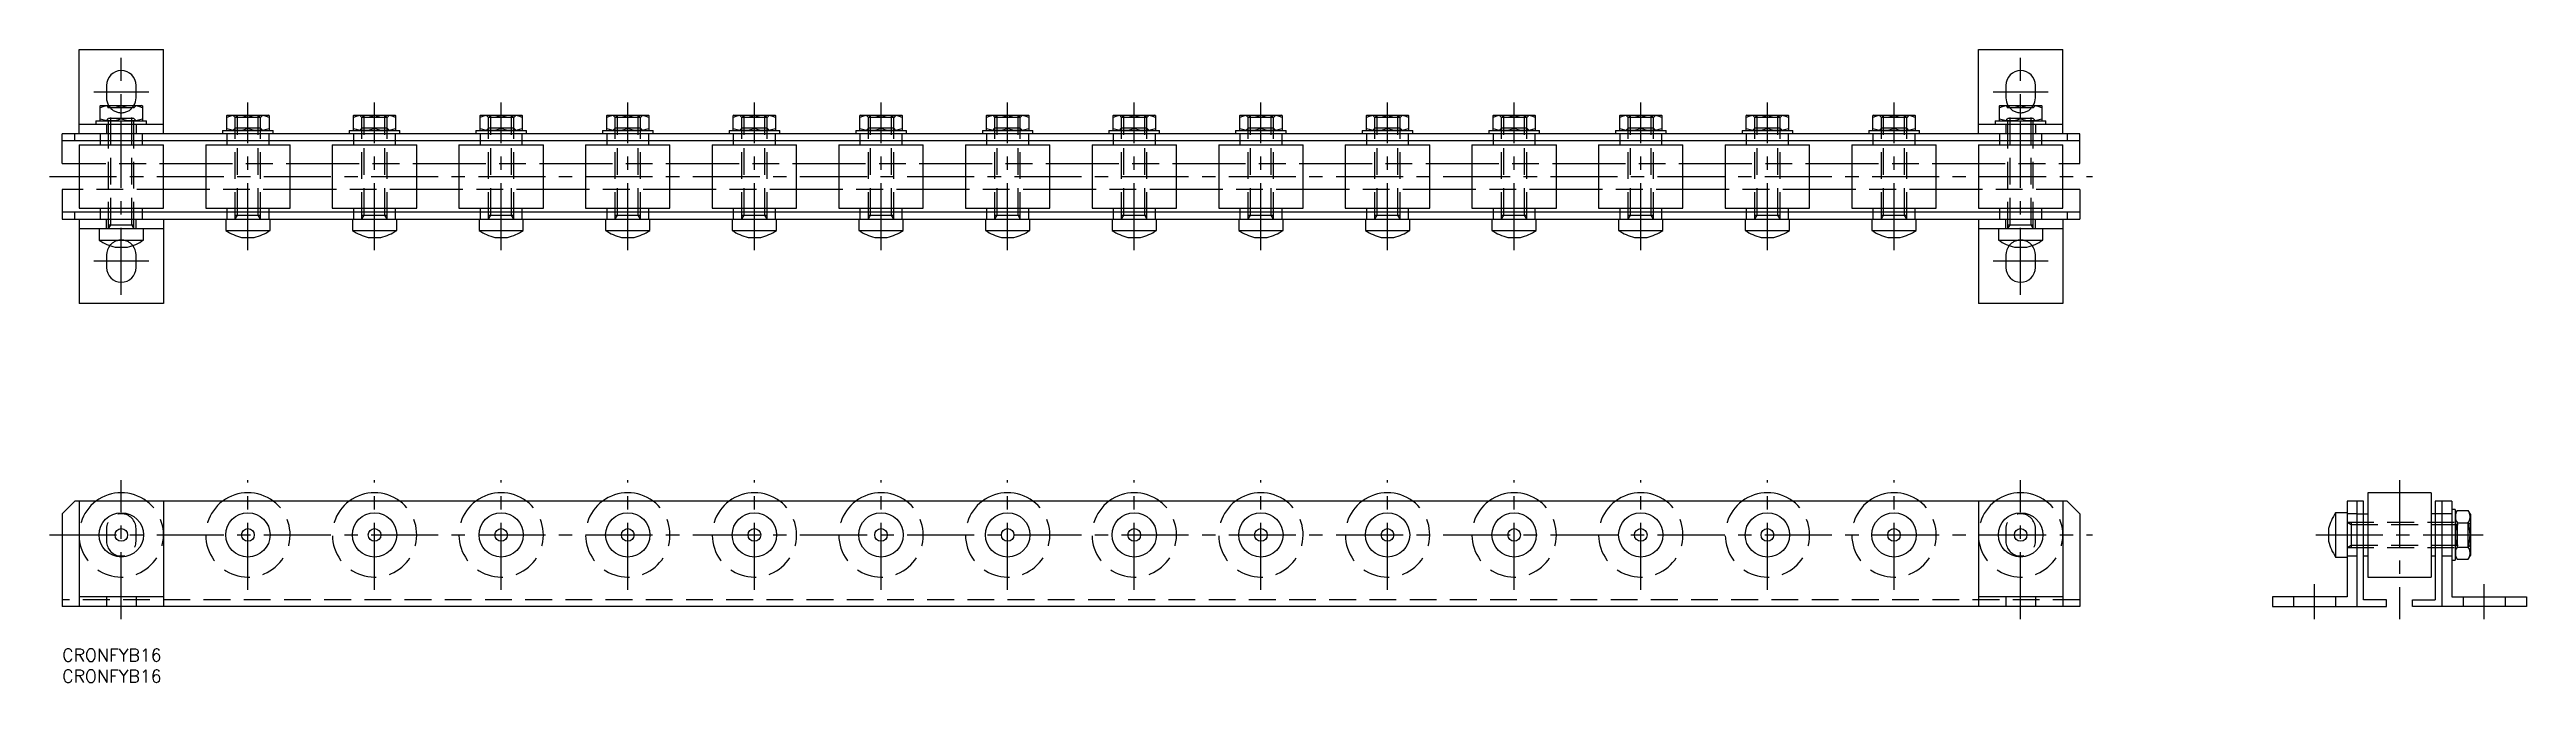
# Model space of a CAD drawing. Extents: x -3 to 584, y -8 to 142.
import ezdxf

# ---------------------------------------------------------------- set-up
doc = ezdxf.new("R2010")
doc.units = 0
doc.header["$LTSCALE"] = 0.5
doc.linetypes.add('CENTER', pattern=[50.8, 31.75, -6.35, 6.35, -6.35])
doc.linetypes.add('DASHED', pattern=[19.05, 12.7, -6.35])
for name, color, linetype in [('MSM_CENTER', 1, 'CENTER'), ('MSM_CONTINUOUS', 7, 'CONTINUOUS'), ('MSM_DASHED', 4, 'DASHED'), ('MSM_PART_NUMBER', 7, 'CONTINUOUS')]:
    doc.layers.add(name, color=color, linetype=linetype)
doc.styles.get("Standard").update_dxf_attribs({"font": 'txt.shx', "height": 3, "bigfont": 'bigfont.shx'})

# ---------------------------------------------------------------- blocks, each defined once
blk = doc.blocks.new('*U45')
at = {"layer": 'MSM_PART_NUMBER'}
blk.add_text('CRONFYB16', height=3, dxfattribs=at).set_placement((0, -3))
blk = doc.blocks.new('*U46')
at = {"layer": 'MSM_PART_NUMBER'}
blk.add_text('CRONFYB16', height=3, dxfattribs=at).set_placement((0, -8))

msp = doc.modelspace()

# ---------------------------------------------------------------- linework, layer by layer
at = {"layer": 'MSM_CENTER'}
for p, q in [((14, 83.91), (14, 140.11)), ((464, 83.91), (464, 140.11)), ((7.5, 132.11), (20.5, 132.11)), ((44, 94.51), (44, 129.51)), ((74, 94.51), (74, 129.51)), ((104, 94.51), (104, 129.51)), ((134, 94.51), (134, 129.51)), ((164, 94.51), (164, 129.51)), ((194, 94.51), (194, 129.51)), ((224, 94.51), (224, 129.51)), ((254, 94.51), (254, 129.51)), ((284, 94.51), (284, 129.51)), ((314, 94.51), (314, 129.51)), ((344, 94.51), (344, 129.51)), ((374, 94.51), (374, 129.51)), ((404, 94.51), (404, 129.51)), ((434, 94.51), (434, 129.51)), ((457.5, 132.11), (470.5, 132.11)), ((-3, 112.01), (481, 112.01)), ((20.5, 91.91), (7.5, 91.91)), ((470.5, 91.91), (457.5, 91.91)), ((14, 7), (14, 40)), ((44, 14), (44, 40)), ((74, 14), (74, 40)), ((104, 14), (104, 40)), ((134, 14), (134, 40)), ((164, 14), (164, 40)), ((194, 14), (194, 40)), ((224, 14), (224, 40)), ((254, 14), (254, 40)), ((284, 14), (284, 40)), ((314, 14), (314, 40)), ((344, 14), (344, 40)), ((374, 14), (374, 40)), ((404, 14), (404, 40)), ((434, 14), (434, 40)), ((464, 7), (464, 40)), ((553.74, 40), (553.74, 7)), ((-3, 27), (481, 27)), ((533.94, 27), (573.54, 27)), ((533.64, 7), (533.64, 15.3)), ((573.84, 7), (573.84, 15.3))]:
    msp.add_line(p, q, dxfattribs=at)
at = {"layer": 'MSM_CONTINUOUS'}
for p, q in [((4, 122.11), (4, 142.11)), ((4, 142.11), (24, 142.11)), ((24, 122.11), (24, 142.11)), ((454, 122.11), (454, 142.11)), ((454, 142.11), (474, 142.11)), ((474, 122.11), (474, 142.11)), ((10.5, 133.61), (10.5, 130.61)), ((17.5, 130.61), (17.5, 133.61)), ((460.5, 133.61), (460.5, 130.61)), ((467.5, 130.61), (467.5, 133.61)), ((4, 124.41), (24, 124.41)), ((8, 125.21), (8, 124.41)), ((8, 125.21), (20, 125.21)), ((9.1, 128.81), (9, 128.75)), ((9, 125.27), (9, 128.75)), ((9, 125.27), (9.1, 125.21)), ((9.1, 128.81), (18.9, 128.81)), ((14, 125.72), (14, 128.31)), ((19, 128.75), (18.9, 128.81)), ((18.9, 125.21), (19, 125.27)), ((19, 128.75), (19, 125.27)), ((20, 124.41), (20, 125.21)), ((39.1, 126.51), (39, 126.45)), ((39, 122.97), (39, 126.45)), ((39.1, 126.51), (48.9, 126.51)), ((44, 123.42), (44, 126.01)), ((49, 126.45), (48.9, 126.51)), ((49, 126.45), (49, 122.97)), ((69.1, 126.51), (69, 126.45)), ((69, 122.97), (69, 126.45)), ((69.1, 126.51), (78.9, 126.51)), ((74, 123.42), (74, 126.01)), ((79, 126.45), (78.9, 126.51)), ((79, 126.45), (79, 122.97)), ((99.1, 126.51), (99, 126.45)), ((99, 122.97), (99, 126.45)), ((99.1, 126.51), (108.9, 126.51)), ((104, 123.42), (104, 126.01)), ((109, 126.45), (108.9, 126.51)), ((109, 126.45), (109, 122.97)), ((129.1, 126.51), (129, 126.45)), ((129, 122.97), (129, 126.45)), ((129.1, 126.51), (138.9, 126.51)), ((134, 123.42), (134, 126.01)), ((139, 126.45), (138.9, 126.51)), ((139, 126.45), (139, 122.97)), ((159.1, 126.51), (159, 126.45)), ((159, 122.97), (159, 126.45)), ((159.1, 126.51), (168.9, 126.51)), ((164, 123.42), (164, 126.01)), ((169, 126.45), (168.9, 126.51)), ((169, 126.45), (169, 122.97)), ((189.1, 126.51), (189, 126.45)), ((189, 122.97), (189, 126.45)), ((189.1, 126.51), (198.9, 126.51)), ((194, 123.42), (194, 126.01)), ((199, 126.45), (198.9, 126.51)), ((199, 126.45), (199, 122.97)), ((219.1, 126.51), (219, 126.45)), ((219, 122.97), (219, 126.45)), ((219.1, 126.51), (228.9, 126.51)), ((224, 123.42), (224, 126.01)), ((229, 126.45), (228.9, 126.51)), ((229, 126.45), (229, 122.97)), ((249.1, 126.51), (249, 126.45)), ((249, 122.97), (249, 126.45)), ((249.1, 126.51), (258.9, 126.51)), ((254, 123.42), (254, 126.01)), ((259, 126.45), (258.9, 126.51)), ((259, 126.45), (259, 122.97)), ((279.1, 126.51), (279, 126.45)), ((279, 122.97), (279, 126.45)), ((279.1, 126.51), (288.9, 126.51)), ((284, 123.42), (284, 126.01)), ((289, 126.45), (288.9, 126.51)), ((289, 126.45), (289, 122.97)), ((309.1, 126.51), (309, 126.45)), ((309, 122.97), (309, 126.45)), ((309.1, 126.51), (318.9, 126.51)), ((314, 123.42), (314, 126.01)), ((319, 126.45), (318.9, 126.51)), ((319, 126.45), (319, 122.97)), ((339.1, 126.51), (339, 126.45)), ((339, 122.97), (339, 126.45)), ((339.1, 126.51), (348.9, 126.51)), ((344, 123.42), (344, 126.01)), ((349, 126.45), (348.9, 126.51)), ((349, 126.45), (349, 122.97)), ((369.1, 126.51), (369, 126.45)), ((369, 122.97), (369, 126.45)), ((369.1, 126.51), (378.9, 126.51)), ((374, 123.42), (374, 126.01)), ((379, 126.45), (378.9, 126.51)), ((379, 126.45), (379, 122.97)), ((399.1, 126.51), (399, 126.45)), ((399, 122.97), (399, 126.45)), ((399.1, 126.51), (408.9, 126.51)), ((404, 123.42), (404, 126.01)), ((409, 126.45), (408.9, 126.51)), ((409, 126.45), (409, 122.97)), ((429.1, 126.51), (429, 126.45)), ((429, 122.97), (429, 126.45)), ((429.1, 126.51), (438.9, 126.51)), ((434, 123.42), (434, 126.01)), ((439, 126.45), (438.9, 126.51)), ((439, 126.45), (439, 122.97)), ((454, 124.41), (474, 124.41)), ((458, 125.21), (458, 124.41)), ((458, 125.21), (470, 125.21)), ((459.1, 128.81), (459, 128.75)), ((459, 125.27), (459, 128.75)), ((459, 125.27), (459.1, 125.21)), ((459.1, 128.81), (468.9, 128.81)), ((464, 125.72), (464, 128.31)), ((469, 128.75), (468.9, 128.81)), ((468.9, 125.21), (469, 125.27)), ((469, 128.75), (469, 125.27)), ((470, 124.41), (470, 125.21)), ((0, 115.11), (0, 122.11)), ((478, 122.11), (0, 122.11)), ((0, 120.51), (478, 120.51)), ((3, 120.51), (3, 122.11)), ((4, 119.51), (4, 104.51)), ((4, 119.51), (24, 119.51)), ((9, 120.51), (9, 119.51)), ((19, 119.51), (19, 120.51)), ((24, 104.51), (24, 119.51)), ((34, 119.51), (34, 104.51)), ((34, 119.51), (54, 119.51)), ((38, 122.91), (38, 122.11)), ((38, 122.91), (50, 122.91)), ((39, 122.97), (39.1, 122.91)), ((39, 120.51), (39, 119.51)), ((48.9, 122.91), (49, 122.97)), ((49, 119.51), (49, 120.51)), ((50, 122.11), (50, 122.91)), ((54, 104.51), (54, 119.51)), ((64, 119.51), (64, 104.51)), ((64, 119.51), (84, 119.51)), ((68, 122.91), (68, 122.11)), ((68, 122.91), (80, 122.91)), ((69, 122.97), (69.1, 122.91)), ((69, 120.51), (69, 119.51)), ((78.9, 122.91), (79, 122.97)), ((79, 119.51), (79, 120.51)), ((80, 122.11), (80, 122.91)), ((84, 104.51), (84, 119.51)), ((94, 119.51), (94, 104.51)), ((94, 119.51), (114, 119.51)), ((98, 122.91), (98, 122.11)), ((98, 122.91), (110, 122.91)), ((99, 122.97), (99.1, 122.91)), ((99, 120.51), (99, 119.51)), ((108.9, 122.91), (109, 122.97)), ((109, 119.51), (109, 120.51)), ((110, 122.11), (110, 122.91)), ((114, 104.51), (114, 119.51)), ((124, 119.51), (124, 104.51)), ((124, 119.51), (144, 119.51)), ((128, 122.91), (128, 122.11)), ((128, 122.91), (140, 122.91)), ((129, 122.97), (129.1, 122.91)), ((129, 120.51), (129, 119.51)), ((138.9, 122.91), (139, 122.97)), ((139, 119.51), (139, 120.51)), ((140, 122.11), (140, 122.91)), ((144, 104.51), (144, 119.51)), ((154, 119.51), (154, 104.51)), ((154, 119.51), (174, 119.51)), ((158, 122.91), (158, 122.11)), ((158, 122.91), (170, 122.91)), ((159, 122.97), (159.1, 122.91)), ((159, 120.51), (159, 119.51)), ((168.9, 122.91), (169, 122.97)), ((169, 119.51), (169, 120.51)), ((170, 122.11), (170, 122.91)), ((174, 104.51), (174, 119.51)), ((184, 119.51), (184, 104.51)), ((184, 119.51), (204, 119.51)), ((188, 122.91), (188, 122.11)), ((188, 122.91), (200, 122.91)), ((189, 122.97), (189.1, 122.91)), ((189, 120.51), (189, 119.51)), ((198.9, 122.91), (199, 122.97)), ((199, 119.51), (199, 120.51)), ((200, 122.11), (200, 122.91)), ((204, 104.51), (204, 119.51)), ((214, 119.51), (214, 104.51)), ((214, 119.51), (234, 119.51)), ((218, 122.91), (218, 122.11)), ((218, 122.91), (230, 122.91)), ((219, 122.97), (219.1, 122.91)), ((219, 120.51), (219, 119.51)), ((228.9, 122.91), (229, 122.97)), ((229, 119.51), (229, 120.51)), ((230, 122.11), (230, 122.91)), ((234, 104.51), (234, 119.51)), ((244, 119.51), (244, 104.51)), ((244, 119.51), (264, 119.51)), ((248, 122.91), (248, 122.11)), ((248, 122.91), (260, 122.91)), ((249, 122.97), (249.1, 122.91)), ((249, 120.51), (249, 119.51)), ((258.9, 122.91), (259, 122.97)), ((259, 119.51), (259, 120.51)), ((260, 122.11), (260, 122.91)), ((264, 104.51), (264, 119.51)), ((274, 119.51), (274, 104.51)), ((274, 119.51), (294, 119.51)), ((278, 122.91), (278, 122.11)), ((278, 122.91), (290, 122.91)), ((279, 122.97), (279.1, 122.91)), ((279, 120.51), (279, 119.51)), ((288.9, 122.91), (289, 122.97)), ((289, 119.51), (289, 120.51)), ((290, 122.11), (290, 122.91)), ((294, 104.51), (294, 119.51)), ((304, 119.51), (304, 104.51)), ((304, 119.51), (324, 119.51)), ((308, 122.91), (308, 122.11)), ((308, 122.91), (320, 122.91)), ((309, 122.97), (309.1, 122.91)), ((309, 120.51), (309, 119.51)), ((318.9, 122.91), (319, 122.97)), ((319, 119.51), (319, 120.51)), ((320, 122.11), (320, 122.91)), ((324, 104.51), (324, 119.51)), ((334, 119.51), (334, 104.51)), ((334, 119.51), (354, 119.51)), ((338, 122.91), (338, 122.11)), ((338, 122.91), (350, 122.91)), ((339, 122.97), (339.1, 122.91)), ((339, 120.51), (339, 119.51)), ((348.9, 122.91), (349, 122.97)), ((349, 119.51), (349, 120.51)), ((350, 122.11), (350, 122.91)), ((354, 104.51), (354, 119.51)), ((364, 119.51), (364, 104.51)), ((364, 119.51), (384, 119.51)), ((368, 122.91), (368, 122.11)), ((368, 122.91), (380, 122.91)), ((369, 122.97), (369.1, 122.91)), ((369, 120.51), (369, 119.51)), ((378.9, 122.91), (379, 122.97)), ((379, 119.51), (379, 120.51)), ((380, 122.11), (380, 122.91)), ((384, 104.51), (384, 119.51)), ((394, 119.51), (394, 104.51)), ((394, 119.51), (414, 119.51)), ((398, 122.91), (398, 122.11)), ((398, 122.91), (410, 122.91)), ((399, 122.97), (399.1, 122.91)), ((399, 120.51), (399, 119.51)), ((408.9, 122.91), (409, 122.97)), ((409, 119.51), (409, 120.51)), ((410, 122.11), (410, 122.91)), ((414, 104.51), (414, 119.51)), ((424, 119.51), (424, 104.51)), ((424, 119.51), (444, 119.51)), ((428, 122.91), (428, 122.11)), ((428, 122.91), (440, 122.91)), ((429, 122.97), (429.1, 122.91)), ((429, 120.51), (429, 119.51)), ((438.9, 122.91), (439, 122.97)), ((439, 119.51), (439, 120.51)), ((440, 122.11), (440, 122.91)), ((444, 104.51), (444, 119.51)), ((454, 119.51), (454, 104.51)), ((454, 119.51), (474, 119.51)), ((459, 120.51), (459, 119.51)), ((469, 119.51), (469, 120.51)), ((474, 104.51), (474, 119.51)), ((475, 122.11), (475, 120.51)), ((478, 115.11), (478, 122.11)), ((0, 115.11), (4, 115.11)), ((24, 115.11), (34, 115.11)), ((54, 115.11), (64, 115.11)), ((84, 115.11), (94, 115.11)), ((114, 115.11), (124, 115.11)), ((144, 115.11), (154, 115.11)), ((174, 115.11), (184, 115.11)), ((204, 115.11), (214, 115.11)), ((234, 115.11), (244, 115.11)), ((264, 115.11), (274, 115.11)), ((294, 115.11), (304, 115.11)), ((324, 115.11), (334, 115.11)), ((354, 115.11), (364, 115.11)), ((384, 115.11), (394, 115.11)), ((414, 115.11), (424, 115.11)), ((444, 115.11), (454, 115.11)), ((474, 115.11), (478, 115.11)), ((0, 108.91), (0, 101.91)), ((4, 108.91), (0, 108.91)), ((34, 108.91), (24, 108.91)), ((64, 108.91), (54, 108.91)), ((94, 108.91), (84, 108.91)), ((124, 108.91), (114, 108.91)), ((154, 108.91), (144, 108.91)), ((184, 108.91), (174, 108.91)), ((214, 108.91), (204, 108.91)), ((244, 108.91), (234, 108.91)), ((274, 108.91), (264, 108.91)), ((304, 108.91), (294, 108.91)), ((334, 108.91), (324, 108.91)), ((364, 108.91), (354, 108.91)), ((394, 108.91), (384, 108.91)), ((424, 108.91), (414, 108.91)), ((454, 108.91), (444, 108.91)), ((478, 108.91), (474, 108.91)), ((478, 108.91), (478, 101.91)), ((478, 103.51), (0, 103.51)), ((0, 101.91), (478, 101.91)), ((3, 101.91), (3, 103.51)), ((4, 104.51), (24, 104.51)), ((4, 101.91), (4, 81.91)), ((9, 104.51), (9, 103.51)), ((19, 103.51), (19, 104.51)), ((24, 101.91), (24, 81.91)), ((34, 104.51), (54, 104.51)), ((38.75, 101.91), (38.75, 99.2)), ((39, 104.51), (39, 103.51)), ((49, 103.51), (49, 104.51)), ((49.25, 99.2), (49.25, 101.91)), ((64, 104.51), (84, 104.51)), ((68.75, 101.91), (68.75, 99.2)), ((69, 104.51), (69, 103.51)), ((79, 103.51), (79, 104.51)), ((79.25, 99.2), (79.25, 101.91)), ((94, 104.51), (114, 104.51)), ((98.75, 101.91), (98.75, 99.2)), ((99, 104.51), (99, 103.51)), ((109, 103.51), (109, 104.51)), ((109.25, 99.2), (109.25, 101.91)), ((124, 104.51), (144, 104.51)), ((128.75, 101.91), (128.75, 99.2)), ((129, 104.51), (129, 103.51)), ((139, 103.51), (139, 104.51)), ((139.25, 99.2), (139.25, 101.91)), ((154, 104.51), (174, 104.51)), ((158.75, 101.91), (158.75, 99.2)), ((159, 104.51), (159, 103.51)), ((169, 103.51), (169, 104.51)), ((169.25, 99.2), (169.25, 101.91)), ((184, 104.51), (204, 104.51)), ((188.75, 101.91), (188.75, 99.2)), ((189, 104.51), (189, 103.51)), ((199, 103.51), (199, 104.51)), ((199.25, 99.2), (199.25, 101.91)), ((214, 104.51), (234, 104.51)), ((218.75, 101.91), (218.75, 99.2)), ((219, 104.51), (219, 103.51)), ((229, 103.51), (229, 104.51)), ((229.25, 99.2), (229.25, 101.91)), ((244, 104.51), (264, 104.51)), ((248.75, 101.91), (248.75, 99.2)), ((249, 104.51), (249, 103.51)), ((259, 103.51), (259, 104.51)), ((259.25, 99.2), (259.25, 101.91)), ((274, 104.51), (294, 104.51)), ((278.75, 101.91), (278.75, 99.2)), ((279, 104.51), (279, 103.51)), ((289, 103.51), (289, 104.51)), ((289.25, 99.2), (289.25, 101.91)), ((304, 104.51), (324, 104.51)), ((308.75, 101.91), (308.75, 99.2)), ((309, 104.51), (309, 103.51)), ((319, 103.51), (319, 104.51)), ((319.25, 99.2), (319.25, 101.91)), ((334, 104.51), (354, 104.51)), ((338.75, 101.91), (338.75, 99.2)), ((339, 104.51), (339, 103.51)), ((349, 103.51), (349, 104.51)), ((349.25, 99.2), (349.25, 101.91)), ((364, 104.51), (384, 104.51)), ((368.75, 101.91), (368.75, 99.2)), ((369, 104.51), (369, 103.51)), ((379, 103.51), (379, 104.51)), ((379.25, 99.2), (379.25, 101.91)), ((394, 104.51), (414, 104.51)), ((398.75, 101.91), (398.75, 99.2)), ((399, 104.51), (399, 103.51)), ((409, 103.51), (409, 104.51)), ((409.25, 99.2), (409.25, 101.91)), ((424, 104.51), (444, 104.51)), ((428.75, 101.91), (428.75, 99.2)), ((429, 104.51), (429, 103.51)), ((439, 103.51), (439, 104.51)), ((439.25, 99.2), (439.25, 101.91)), ((454, 104.51), (474, 104.51)), ((454, 101.91), (454, 81.91)), ((459, 104.51), (459, 103.51)), ((469, 103.51), (469, 104.51)), ((474, 101.91), (474, 81.91)), ((475, 103.51), (475, 101.91)), ((24, 99.61), (4, 99.61)), ((8.75, 99.61), (8.75, 96.9)), ((8.75, 96.9), (19.25, 96.9)), ((12.51, 95.21), (15.49, 95.21)), ((19.25, 96.9), (19.25, 99.61)), ((38.75, 99.2), (49.25, 99.2)), ((42.51, 97.51), (45.49, 97.51)), ((68.75, 99.2), (79.25, 99.2)), ((72.51, 97.51), (75.49, 97.51)), ((98.75, 99.2), (109.25, 99.2)), ((102.51, 97.51), (105.49, 97.51)), ((128.75, 99.2), (139.25, 99.2)), ((132.51, 97.51), (135.49, 97.51)), ((158.75, 99.2), (169.25, 99.2)), ((162.51, 97.51), (165.49, 97.51)), ((188.75, 99.2), (199.25, 99.2)), ((192.51, 97.51), (195.49, 97.51)), ((218.75, 99.2), (229.25, 99.2)), ((222.51, 97.51), (225.49, 97.51)), ((248.75, 99.2), (259.25, 99.2)), ((252.51, 97.51), (255.49, 97.51)), ((278.75, 99.2), (289.25, 99.2)), ((282.51, 97.51), (285.49, 97.51)), ((308.75, 99.2), (319.25, 99.2)), ((312.51, 97.51), (315.49, 97.51)), ((338.75, 99.2), (349.25, 99.2)), ((342.51, 97.51), (345.49, 97.51)), ((368.75, 99.2), (379.25, 99.2)), ((372.51, 97.51), (375.49, 97.51)), ((398.75, 99.2), (409.25, 99.2)), ((402.51, 97.51), (405.49, 97.51)), ((428.75, 99.2), (439.25, 99.2)), ((432.51, 97.51), (435.49, 97.51)), ((474, 99.61), (454, 99.61)), ((458.75, 99.61), (458.75, 96.9)), ((458.75, 96.9), (469.25, 96.9)), ((462.51, 95.21), (465.49, 95.21)), ((469.25, 96.9), (469.25, 99.61)), ((10.5, 93.41), (10.5, 90.41)), ((17.5, 90.41), (17.5, 93.41)), ((460.5, 93.41), (460.5, 90.41)), ((467.5, 90.41), (467.5, 93.41)), ((24, 81.91), (4, 81.91)), ((474, 81.91), (454, 81.91)), ((546.24, 37), (546.24, 17)), ((561.24, 37), (546.24, 37)), ((561.24, 37), (561.24, 17)), ((0, 32), (3, 35)), ((0, 32), (0, 10)), ((475, 35), (3, 35)), ((4, 35), (4, 10)), ((24, 35), (24, 10)), ((454, 35), (454, 10)), ((474, 35), (474, 10)), ((475, 35), (478, 32)), ((478, 32), (478, 10)), ((538.63, 32.25), (538.63, 21.75)), ((541.34, 32.25), (538.63, 32.25)), ((545.24, 35), (541.34, 35)), ((541.34, 35), (541.34, 12.3)), ((543.64, 35), (543.64, 10)), ((543.64, 32), (546.24, 32)), ((545.24, 11.6), (545.24, 35)), ((563.84, 32), (561.24, 32)), ((562.24, 35), (562.24, 11.6)), ((566.14, 35), (562.24, 35)), ((563.84, 10), (563.84, 35)), ((566.14, 35), (566.14, 12.3)), ((566.94, 33), (566.14, 33)), ((566.94, 33), (566.94, 21)), ((567.44, 32.77), (566.94, 31.9)), ((567.44, 32.77), (570.03, 32.77)), ((567.44, 29.89), (570.03, 29.89)), ((570.54, 31.9), (570.03, 32.77)), ((570.54, 31.9), (570.54, 22.1)), ((536.94, 28.49), (536.94, 25.51)), ((567.44, 24.11), (570.03, 24.11)), ((538.63, 21.75), (541.34, 21.75)), ((545.24, 22), (546.24, 22)), ((561.24, 22), (562.24, 22)), ((566.14, 21), (566.94, 21)), ((566.94, 22.1), (567.44, 21.23)), ((567.44, 21.23), (570.03, 21.23)), ((570.03, 21.23), (570.54, 22.1)), ((24, 12.3), (4, 12.3)), ((474, 12.3), (454, 12.3)), ((541.34, 12.3), (523.64, 12.3)), ((523.64, 12.3), (523.64, 10)), ((546.24, 17), (561.24, 17)), ((566.14, 12.3), (583.84, 12.3)), ((583.84, 12.3), (583.84, 10)), ((478, 10), (0, 10)), ((523.64, 10), (550.64, 10)), ((550.64, 11.6), (545.24, 11.6)), ((550.64, 10), (550.64, 11.6)), ((556.84, 11.6), (562.24, 11.6)), ((556.84, 10), (556.84, 11.6)), ((583.84, 10), (556.84, 10))]:
    msp.add_line(p, q, dxfattribs=at)
for centre, radius in [((14, 27), 5.25), ((44, 27), 5.25), ((74, 27), 5.25), ((104, 27), 5.25), ((134, 27), 5.25), ((164, 27), 5.25), ((194, 27), 5.25), ((224, 27), 5.25), ((254, 27), 5.25), ((284, 27), 5.25), ((314, 27), 5.25), ((344, 27), 5.25), ((374, 27), 5.25), ((404, 27), 5.25), ((434, 27), 5.25), ((464, 27), 5.25), ((14, 27), 1.49), ((44, 27), 1.49), ((74, 27), 1.49), ((104, 27), 1.49), ((134, 27), 1.49), ((164, 27), 1.49), ((194, 27), 1.49), ((224, 27), 1.49), ((254, 27), 1.49), ((284, 27), 1.49), ((314, 27), 1.49), ((344, 27), 1.49), ((374, 27), 1.49), ((404, 27), 1.49), ((434, 27), 1.49), ((464, 27), 1.49)]:
    msp.add_circle(centre, radius, dxfattribs=at)
for centre, radius, start, end in [((14, 133.61), 3.5, 0, 180), ((464, 133.61), 3.5, 0, 180), ((14, 130.61), 3.5, 180, 210.94972), ((14, 130.61), 3.5, 329.05028, 0), ((464, 130.61), 3.5, 180, 210.94972), ((464, 130.61), 3.5, 329.05028, 0), ((11.5, 121.38), 7.37, 70.15922, 109.84078), ((11.5, 132.64), 7.37, 250.15922, 289.84078), ((16.5, 121.38), 7.37, 70.15922, 109.84078), ((16.5, 132.64), 7.37, 250.15922, 289.84078), ((41.5, 119.08), 7.37, 70.15922, 109.84078), ((41.5, 130.34), 7.37, 250.15922, 289.84078), ((46.5, 119.08), 7.37, 70.15922, 109.84078), ((46.5, 130.34), 7.37, 250.15922, 289.84078), ((71.5, 119.08), 7.37, 70.15922, 109.84078), ((71.5, 130.34), 7.37, 250.15922, 289.84078), ((76.5, 119.08), 7.37, 70.15922, 109.84078), ((76.5, 130.34), 7.37, 250.15922, 289.84078), ((101.5, 119.08), 7.37, 70.15922, 109.84078), ((101.5, 130.34), 7.37, 250.15922, 289.84078), ((106.5, 119.08), 7.37, 70.15922, 109.84078), ((106.5, 130.34), 7.37, 250.15922, 289.84078), ((131.5, 119.08), 7.37, 70.15922, 109.84078), ((131.5, 130.34), 7.37, 250.15922, 289.84078), ((136.5, 119.08), 7.37, 70.15922, 109.84078), ((136.5, 130.34), 7.37, 250.15922, 289.84078), ((161.5, 119.08), 7.37, 70.15922, 109.84078), ((161.5, 130.34), 7.37, 250.15922, 289.84078), ((166.5, 119.08), 7.37, 70.15922, 109.84078), ((166.5, 130.34), 7.37, 250.15922, 289.84078), ((191.5, 119.08), 7.37, 70.15922, 109.84078), ((191.5, 130.34), 7.37, 250.15922, 289.84078), ((196.5, 119.08), 7.37, 70.15922, 109.84078), ((196.5, 130.34), 7.37, 250.15922, 289.84078), ((221.5, 119.08), 7.37, 70.15922, 109.84078), ((221.5, 130.34), 7.37, 250.15922, 289.84078), ((226.5, 119.08), 7.37, 70.15922, 109.84078), ((226.5, 130.34), 7.37, 250.15922, 289.84078), ((251.5, 119.08), 7.37, 70.15922, 109.84078), ((251.5, 130.34), 7.37, 250.15922, 289.84078), ((256.5, 119.08), 7.37, 70.15922, 109.84078), ((256.5, 130.34), 7.37, 250.15922, 289.84078), ((281.5, 119.08), 7.37, 70.15922, 109.84078), ((281.5, 130.34), 7.37, 250.15922, 289.84078), ((286.5, 119.08), 7.37, 70.15922, 109.84078), ((286.5, 130.34), 7.37, 250.15922, 289.84078), ((311.5, 119.08), 7.37, 70.15922, 109.84078), ((311.5, 130.34), 7.37, 250.15922, 289.84078), ((316.5, 119.08), 7.37, 70.15922, 109.84078), ((316.5, 130.34), 7.37, 250.15922, 289.84078), ((341.5, 119.08), 7.37, 70.15922, 109.84078), ((341.5, 130.34), 7.37, 250.15922, 289.84078), ((346.5, 119.08), 7.37, 70.15922, 109.84078), ((346.5, 130.34), 7.37, 250.15922, 289.84078), ((371.5, 119.08), 7.37, 70.15922, 109.84078), ((371.5, 130.34), 7.37, 250.15922, 289.84078), ((376.5, 119.08), 7.37, 70.15922, 109.84078), ((376.5, 130.34), 7.37, 250.15922, 289.84078), ((401.5, 119.08), 7.37, 70.15922, 109.84078), ((401.5, 130.34), 7.37, 250.15922, 289.84078), ((406.5, 119.08), 7.37, 70.15922, 109.84078), ((406.5, 130.34), 7.37, 250.15922, 289.84078), ((431.5, 119.08), 7.37, 70.15922, 109.84078), ((431.5, 130.34), 7.37, 250.15922, 289.84078), ((436.5, 119.08), 7.37, 70.15922, 109.84078), ((436.5, 130.34), 7.37, 250.15922, 289.84078), ((461.5, 121.38), 7.37, 70.15922, 109.84078), ((461.5, 132.64), 7.37, 250.15922, 289.84078), ((466.5, 121.38), 7.37, 70.15922, 109.84078), ((466.5, 132.64), 7.37, 250.15922, 289.84078), ((15.54, 106.95), 12.12, 235.94449, 255.52141), ((14, 93.41), 3.5, 141.2477, 180), ((12.46, 106.95), 12.12, 284.47859, 304.05551), ((14, 93.41), 3.5, 0, 38.7523), ((45.54, 109.25), 12.12, 235.94449, 255.52141), ((42.46, 109.25), 12.12, 284.47859, 304.05551), ((75.54, 109.25), 12.12, 235.94449, 255.52141), ((72.46, 109.25), 12.12, 284.47859, 304.05551), ((105.54, 109.25), 12.12, 235.94449, 255.52141), ((102.46, 109.25), 12.12, 284.47859, 304.05551), ((135.54, 109.25), 12.12, 235.94449, 255.52141), ((132.46, 109.25), 12.12, 284.47859, 304.05551), ((165.54, 109.25), 12.12, 235.94449, 255.52141), ((162.46, 109.25), 12.12, 284.47859, 304.05551), ((195.54, 109.25), 12.12, 235.94449, 255.52141), ((192.46, 109.25), 12.12, 284.47859, 304.05551), ((225.54, 109.25), 12.12, 235.94449, 255.52141), ((222.46, 109.25), 12.12, 284.47859, 304.05551), ((255.54, 109.25), 12.12, 235.94449, 255.52141), ((252.46, 109.25), 12.12, 284.47859, 304.05551), ((285.54, 109.25), 12.12, 235.94449, 255.52141), ((282.46, 109.25), 12.12, 284.47859, 304.05551), ((315.54, 109.25), 12.12, 235.94449, 255.52141), ((312.46, 109.25), 12.12, 284.47859, 304.05551), ((345.54, 109.25), 12.12, 235.94449, 255.52141), ((342.46, 109.25), 12.12, 284.47859, 304.05551), ((375.54, 109.25), 12.12, 235.94449, 255.52141), ((372.46, 109.25), 12.12, 284.47859, 304.05551), ((405.54, 109.25), 12.12, 235.94449, 255.52141), ((402.46, 109.25), 12.12, 284.47859, 304.05551), ((435.54, 109.25), 12.12, 235.94449, 255.52141), ((432.46, 109.25), 12.12, 284.47859, 304.05551), ((465.54, 106.95), 12.12, 235.94449, 255.52141), ((464, 93.41), 3.5, 141.2477, 180), ((462.46, 106.95), 12.12, 284.47859, 304.05551), ((464, 93.41), 3.5, 0, 38.7523), ((14, 90.41), 3.5, 180, 0), ((464, 90.41), 3.5, 180, 0), ((14, 27), 10, 53.1301, 126.8699), ((44, 27), 10, 53.1301, 126.8699), ((74, 27), 10, 53.1301, 126.8699), ((104, 27), 10, 53.1301, 126.8699), ((134, 27), 10, 53.1301, 126.8699), ((164, 27), 10, 53.1301, 126.8699), ((194, 27), 10, 53.1301, 126.8699), ((224, 27), 10, 53.1301, 126.8699), ((254, 27), 10, 53.1301, 126.8699), ((284, 27), 10, 53.1301, 126.8699), ((314, 27), 10, 53.1301, 126.8699), ((344, 27), 10, 53.1301, 126.8699), ((374, 27), 10, 53.1301, 126.8699), ((404, 27), 10, 53.1301, 126.8699), ((434, 27), 10, 53.1301, 126.8699), ((464, 27), 10, 53.1301, 126.8699), ((548.67, 25.46), 12.12, 145.94449, 165.52141), ((569.55, 31.33), 2.56, 154.35735, 214.35735), ((576.6, 27), 9.61, 162.51237, 197.48763), ((567.92, 31.33), 2.56, 325.64265, 25.64265), ((560.87, 27), 9.61, 342.51237, 17.48763), ((548.67, 28.54), 12.12, 194.47859, 214.05551), ((569.55, 22.67), 2.56, 145.64265, 205.64265), ((567.92, 22.67), 2.56, 334.35735, 34.35735)]:
    msp.add_arc(centre, radius, start, end, dxfattribs=at)
at = {"layer": 'MSM_DASHED'}
for p, q in [((10.46, 128.81), (11, 128.27)), ((10.46, 125.21), (11, 125.75)), ((10.5, 124.41), (10.5, 122.11)), ((11.54, 128.81), (11, 128.27)), ((17, 128.27), (11, 128.27)), ((11, 99.61), (11, 128.27)), ((17, 125.75), (11, 125.75)), ((11.54, 100.55), (11.54, 128.81)), ((16.46, 128.81), (17, 128.27)), ((16.46, 100.55), (16.46, 128.81)), ((17.54, 128.81), (17, 128.27)), ((17, 99.61), (17, 128.27)), ((17.54, 125.21), (17, 125.75)), ((17.5, 124.41), (17.5, 122.11)), ((40.46, 126.51), (41, 125.97)), ((40.46, 122.91), (41, 123.45)), ((41.54, 126.51), (41, 125.97)), ((47, 125.97), (41, 125.97)), ((41, 101.91), (41, 125.97)), ((47, 123.45), (41, 123.45)), ((41.54, 102.85), (41.54, 126.51)), ((46.46, 126.51), (47, 125.97)), ((46.46, 102.85), (46.46, 126.51)), ((47.54, 126.51), (47, 125.97)), ((47, 101.91), (47, 125.97)), ((47.54, 122.91), (47, 123.45)), ((70.46, 126.51), (71, 125.97)), ((70.46, 122.91), (71, 123.45)), ((71.54, 126.51), (71, 125.97)), ((77, 125.97), (71, 125.97)), ((71, 101.91), (71, 125.97)), ((77, 123.45), (71, 123.45)), ((71.54, 102.85), (71.54, 126.51)), ((76.46, 126.51), (77, 125.97)), ((76.46, 102.85), (76.46, 126.51)), ((77.54, 126.51), (77, 125.97)), ((77, 101.91), (77, 125.97)), ((77.54, 122.91), (77, 123.45)), ((100.46, 126.51), (101, 125.97)), ((100.46, 122.91), (101, 123.45)), ((101.54, 126.51), (101, 125.97)), ((107, 125.97), (101, 125.97)), ((101, 101.91), (101, 125.97)), ((107, 123.45), (101, 123.45)), ((101.54, 102.85), (101.54, 126.51)), ((106.46, 126.51), (107, 125.97)), ((106.46, 102.85), (106.46, 126.51)), ((107.54, 126.51), (107, 125.97)), ((107, 101.91), (107, 125.97)), ((107.54, 122.91), (107, 123.45)), ((130.46, 126.51), (131, 125.97)), ((130.46, 122.91), (131, 123.45)), ((131.54, 126.51), (131, 125.97)), ((137, 125.97), (131, 125.97)), ((131, 101.91), (131, 125.97)), ((137, 123.45), (131, 123.45)), ((131.54, 102.85), (131.54, 126.51)), ((136.46, 126.51), (137, 125.97)), ((136.46, 102.85), (136.46, 126.51)), ((137.54, 126.51), (137, 125.97)), ((137, 101.91), (137, 125.97)), ((137.54, 122.91), (137, 123.45)), ((160.46, 126.51), (161, 125.97)), ((160.46, 122.91), (161, 123.45)), ((161.54, 126.51), (161, 125.97)), ((167, 125.97), (161, 125.97)), ((161, 101.91), (161, 125.97)), ((167, 123.45), (161, 123.45)), ((161.54, 102.85), (161.54, 126.51)), ((166.46, 126.51), (167, 125.97)), ((166.46, 102.85), (166.46, 126.51)), ((167.54, 126.51), (167, 125.97)), ((167, 101.91), (167, 125.97)), ((167.54, 122.91), (167, 123.45)), ((190.46, 126.51), (191, 125.97)), ((190.46, 122.91), (191, 123.45)), ((191.54, 126.51), (191, 125.97)), ((197, 125.97), (191, 125.97)), ((191, 101.91), (191, 125.97)), ((197, 123.45), (191, 123.45)), ((191.54, 102.85), (191.54, 126.51)), ((196.46, 126.51), (197, 125.97)), ((196.46, 102.85), (196.46, 126.51)), ((197.54, 126.51), (197, 125.97)), ((197, 101.91), (197, 125.97)), ((197.54, 122.91), (197, 123.45)), ((220.46, 126.51), (221, 125.97)), ((220.46, 122.91), (221, 123.45)), ((221.54, 126.51), (221, 125.97)), ((227, 125.97), (221, 125.97)), ((221, 101.91), (221, 125.97)), ((227, 123.45), (221, 123.45)), ((221.54, 102.85), (221.54, 126.51)), ((226.46, 126.51), (227, 125.97)), ((226.46, 102.85), (226.46, 126.51)), ((227.54, 126.51), (227, 125.97)), ((227, 101.91), (227, 125.97)), ((227.54, 122.91), (227, 123.45)), ((250.46, 126.51), (251, 125.97)), ((250.46, 122.91), (251, 123.45)), ((251.54, 126.51), (251, 125.97)), ((257, 125.97), (251, 125.97)), ((251, 101.91), (251, 125.97)), ((257, 123.45), (251, 123.45)), ((251.54, 102.85), (251.54, 126.51)), ((256.46, 126.51), (257, 125.97)), ((256.46, 102.85), (256.46, 126.51)), ((257.54, 126.51), (257, 125.97)), ((257, 101.91), (257, 125.97)), ((257.54, 122.91), (257, 123.45)), ((280.46, 126.51), (281, 125.97)), ((280.46, 122.91), (281, 123.45)), ((281.54, 126.51), (281, 125.97)), ((287, 125.97), (281, 125.97)), ((281, 101.91), (281, 125.97)), ((287, 123.45), (281, 123.45)), ((281.54, 102.85), (281.54, 126.51)), ((286.46, 126.51), (287, 125.97)), ((286.46, 102.85), (286.46, 126.51)), ((287.54, 126.51), (287, 125.97)), ((287, 101.91), (287, 125.97)), ((287.54, 122.91), (287, 123.45)), ((310.46, 126.51), (311, 125.97)), ((310.46, 122.91), (311, 123.45)), ((311.54, 126.51), (311, 125.97)), ((317, 125.97), (311, 125.97)), ((311, 101.91), (311, 125.97)), ((317, 123.45), (311, 123.45)), ((311.54, 102.85), (311.54, 126.51)), ((316.46, 126.51), (317, 125.97)), ((316.46, 102.85), (316.46, 126.51)), ((317.54, 126.51), (317, 125.97)), ((317, 101.91), (317, 125.97)), ((317.54, 122.91), (317, 123.45)), ((340.46, 126.51), (341, 125.97)), ((340.46, 122.91), (341, 123.45)), ((341.54, 126.51), (341, 125.97)), ((347, 125.97), (341, 125.97)), ((341, 101.91), (341, 125.97)), ((347, 123.45), (341, 123.45)), ((341.54, 102.85), (341.54, 126.51)), ((346.46, 126.51), (347, 125.97)), ((346.46, 102.85), (346.46, 126.51)), ((347.54, 126.51), (347, 125.97)), ((347, 101.91), (347, 125.97)), ((347.54, 122.91), (347, 123.45)), ((370.46, 126.51), (371, 125.97)), ((370.46, 122.91), (371, 123.45)), ((371.54, 126.51), (371, 125.97)), ((377, 125.97), (371, 125.97)), ((371, 101.91), (371, 125.97)), ((377, 123.45), (371, 123.45)), ((371.54, 102.85), (371.54, 126.51)), ((376.46, 126.51), (377, 125.97)), ((376.46, 102.85), (376.46, 126.51)), ((377.54, 126.51), (377, 125.97)), ((377, 101.91), (377, 125.97)), ((377.54, 122.91), (377, 123.45)), ((400.46, 126.51), (401, 125.97)), ((400.46, 122.91), (401, 123.45)), ((401.54, 126.51), (401, 125.97)), ((407, 125.97), (401, 125.97)), ((401, 101.91), (401, 125.97)), ((407, 123.45), (401, 123.45)), ((401.54, 102.85), (401.54, 126.51)), ((406.46, 126.51), (407, 125.97)), ((406.46, 102.85), (406.46, 126.51)), ((407.54, 126.51), (407, 125.97)), ((407, 101.91), (407, 125.97)), ((407.54, 122.91), (407, 123.45)), ((430.46, 126.51), (431, 125.97)), ((430.46, 122.91), (431, 123.45)), ((431.54, 126.51), (431, 125.97)), ((437, 125.97), (431, 125.97)), ((431, 101.91), (431, 125.97)), ((437, 123.45), (431, 123.45)), ((431.54, 102.85), (431.54, 126.51)), ((436.46, 126.51), (437, 125.97)), ((436.46, 102.85), (436.46, 126.51)), ((437.54, 126.51), (437, 125.97)), ((437, 101.91), (437, 125.97)), ((437.54, 122.91), (437, 123.45)), ((460.46, 128.81), (461, 128.27)), ((460.46, 125.21), (461, 125.75)), ((460.5, 124.41), (460.5, 122.11)), ((461.54, 128.81), (461, 128.27)), ((461, 99.61), (461, 128.27)), ((467, 128.27), (461, 128.27)), ((467, 125.75), (461, 125.75)), ((461.54, 100.55), (461.54, 128.81)), ((466.46, 100.55), (466.46, 128.81)), ((466.46, 128.81), (467, 128.27)), ((467.54, 128.81), (467, 128.27)), ((467, 99.61), (467, 128.27)), ((467.54, 125.21), (467, 125.75)), ((467.5, 124.41), (467.5, 122.11)), ((9, 122.11), (9, 120.51)), ((19, 120.51), (19, 122.11)), ((39, 122.11), (39, 120.51)), ((49, 120.51), (49, 122.11)), ((69, 122.11), (69, 120.51)), ((79, 120.51), (79, 122.11)), ((99, 122.11), (99, 120.51)), ((109, 120.51), (109, 122.11)), ((129, 122.11), (129, 120.51)), ((139, 120.51), (139, 122.11)), ((159, 122.11), (159, 120.51)), ((169, 120.51), (169, 122.11)), ((189, 122.11), (189, 120.51)), ((199, 120.51), (199, 122.11)), ((219, 122.11), (219, 120.51)), ((229, 120.51), (229, 122.11)), ((249, 122.11), (249, 120.51)), ((259, 120.51), (259, 122.11)), ((279, 122.11), (279, 120.51)), ((289, 120.51), (289, 122.11)), ((309, 122.11), (309, 120.51)), ((319, 120.51), (319, 122.11)), ((339, 122.11), (339, 120.51)), ((349, 120.51), (349, 122.11)), ((369, 122.11), (369, 120.51)), ((379, 120.51), (379, 122.11)), ((399, 122.11), (399, 120.51)), ((409, 120.51), (409, 122.11)), ((429, 122.11), (429, 120.51)), ((439, 120.51), (439, 122.11)), ((459, 122.11), (459, 120.51)), ((469, 120.51), (469, 122.11)), ((4, 115.11), (24, 115.11)), ((34, 115.11), (54, 115.11)), ((64, 115.11), (84, 115.11)), ((94, 115.11), (114, 115.11)), ((124, 115.11), (144, 115.11)), ((154, 115.11), (174, 115.11)), ((184, 115.11), (204, 115.11)), ((214, 115.11), (234, 115.11)), ((244, 115.11), (264, 115.11)), ((274, 115.11), (294, 115.11)), ((304, 115.11), (324, 115.11)), ((334, 115.11), (354, 115.11)), ((364, 115.11), (384, 115.11)), ((394, 115.11), (414, 115.11)), ((424, 115.11), (444, 115.11)), ((454, 115.11), (474, 115.11)), ((24, 108.91), (4, 108.91)), ((54, 108.91), (34, 108.91)), ((84, 108.91), (64, 108.91)), ((114, 108.91), (94, 108.91)), ((144, 108.91), (124, 108.91)), ((174, 108.91), (154, 108.91)), ((204, 108.91), (184, 108.91)), ((234, 108.91), (214, 108.91)), ((264, 108.91), (244, 108.91)), ((294, 108.91), (274, 108.91)), ((324, 108.91), (304, 108.91)), ((354, 108.91), (334, 108.91)), ((384, 108.91), (364, 108.91)), ((414, 108.91), (394, 108.91)), ((444, 108.91), (424, 108.91)), ((474, 108.91), (454, 108.91)), ((9, 103.51), (9, 101.91)), ((10.5, 99.61), (10.5, 101.91)), ((11, 100.55), (17, 100.55)), ((11, 99.61), (11.54, 100.55)), ((17, 99.61), (16.46, 100.55)), ((17.5, 99.61), (17.5, 101.91)), ((19, 101.91), (19, 103.51)), ((39, 103.51), (39, 101.91)), ((41, 102.85), (47, 102.85)), ((41, 101.91), (41.54, 102.85)), ((47, 101.91), (46.46, 102.85)), ((49, 101.91), (49, 103.51)), ((69, 103.51), (69, 101.91)), ((71, 102.85), (77, 102.85)), ((71, 101.91), (71.54, 102.85)), ((77, 101.91), (76.46, 102.85)), ((79, 101.91), (79, 103.51)), ((99, 103.51), (99, 101.91)), ((101, 102.85), (107, 102.85)), ((101, 101.91), (101.54, 102.85)), ((107, 101.91), (106.46, 102.85)), ((109, 101.91), (109, 103.51)), ((129, 103.51), (129, 101.91)), ((131, 102.85), (137, 102.85)), ((131, 101.91), (131.54, 102.85)), ((137, 101.91), (136.46, 102.85)), ((139, 101.91), (139, 103.51)), ((159, 103.51), (159, 101.91)), ((161, 102.85), (167, 102.85)), ((161, 101.91), (161.54, 102.85)), ((167, 101.91), (166.46, 102.85)), ((169, 101.91), (169, 103.51)), ((189, 103.51), (189, 101.91)), ((191, 102.85), (197, 102.85)), ((191, 101.91), (191.54, 102.85)), ((197, 101.91), (196.46, 102.85)), ((199, 101.91), (199, 103.51)), ((219, 103.51), (219, 101.91)), ((221, 102.85), (227, 102.85)), ((221, 101.91), (221.54, 102.85)), ((227, 101.91), (226.46, 102.85)), ((229, 101.91), (229, 103.51)), ((249, 103.51), (249, 101.91)), ((251, 102.85), (257, 102.85)), ((251, 101.91), (251.54, 102.85)), ((257, 101.91), (256.46, 102.85)), ((259, 101.91), (259, 103.51)), ((279, 103.51), (279, 101.91)), ((281, 102.85), (287, 102.85)), ((281, 101.91), (281.54, 102.85)), ((287, 101.91), (286.46, 102.85)), ((289, 101.91), (289, 103.51)), ((309, 103.51), (309, 101.91)), ((311, 102.85), (317, 102.85)), ((311, 101.91), (311.54, 102.85)), ((317, 101.91), (316.46, 102.85)), ((319, 101.91), (319, 103.51)), ((339, 103.51), (339, 101.91)), ((341, 102.85), (347, 102.85)), ((341, 101.91), (341.54, 102.85)), ((347, 101.91), (346.46, 102.85)), ((349, 101.91), (349, 103.51)), ((369, 103.51), (369, 101.91)), ((371, 102.85), (377, 102.85)), ((371, 101.91), (371.54, 102.85)), ((377, 101.91), (376.46, 102.85)), ((379, 101.91), (379, 103.51)), ((399, 103.51), (399, 101.91)), ((401, 102.85), (407, 102.85)), ((401, 101.91), (401.54, 102.85)), ((407, 101.91), (406.46, 102.85)), ((409, 101.91), (409, 103.51)), ((429, 103.51), (429, 101.91)), ((431, 102.85), (437, 102.85)), ((431, 101.91), (431.54, 102.85)), ((437, 101.91), (436.46, 102.85)), ((439, 101.91), (439, 103.51)), ((459, 103.51), (459, 101.91)), ((460.5, 99.61), (460.5, 101.91)), ((461, 99.61), (461.54, 100.55)), ((461, 100.55), (467, 100.55)), ((467, 99.61), (466.46, 100.55)), ((467.5, 99.61), (467.5, 101.91)), ((469, 101.91), (469, 103.51)), ((543.64, 32), (541.34, 32)), ((541.34, 30), (570, 30)), ((541.34, 30), (542.27, 29.46)), ((542.27, 30), (542.27, 24)), ((542.27, 29.46), (570.54, 29.46)), ((566.14, 32), (563.84, 32)), ((566.94, 30.54), (567.48, 30)), ((567.48, 24), (567.48, 30)), ((570.54, 30.54), (570, 30)), ((570, 24), (570, 30)), ((570.54, 29.46), (570, 30)), ((10.5, 28.5), (10.5, 25.5)), ((17.5, 25.5), (17.5, 28.5)), ((460.5, 28.5), (460.5, 25.5)), ((467.5, 25.5), (467.5, 28.5)), ((541.34, 24), (542.27, 24.54)), ((541.34, 24), (570, 24)), ((542.27, 24.54), (570.54, 24.54)), ((566.94, 23.46), (567.48, 24)), ((570.54, 24.54), (570, 24)), ((570.54, 23.46), (570, 24)), ((541.34, 22), (543.64, 22)), ((563.84, 22), (566.14, 22)), ((10.5, 12.3), (10.5, 10)), ((17.5, 12.3), (17.5, 10)), ((460.5, 12.3), (460.5, 10)), ((467.5, 12.3), (467.5, 10)), ((528.64, 12.3), (528.64, 10)), ((538.64, 10), (538.64, 12.3)), ((568.84, 12.3), (568.84, 10)), ((578.84, 10), (578.84, 12.3)), ((478, 11.6), (0, 11.6))]:
    msp.add_line(p, q, dxfattribs=at)
for centre, radius, start, end in [((14, 130.61), 3.5, 210.94972, 329.05028), ((464, 130.61), 3.5, 210.94972, 329.05028), ((14, 93.41), 3.5, 38.7523, 141.2477), ((464, 93.41), 3.5, 38.7523, 141.2477), ((14, 27), 10, 126.8699, 53.1301), ((14, 28.5), 3.5, 0, 180), ((44, 27), 10, 126.8699, 53.1301), ((74, 27), 10, 126.8699, 53.1301), ((104, 27), 10, 126.8699, 53.1301), ((134, 27), 10, 126.8699, 53.1301), ((164, 27), 10, 126.8699, 53.1301), ((194, 27), 10, 126.8699, 53.1301), ((224, 27), 10, 126.8699, 53.1301), ((254, 27), 10, 126.8699, 53.1301), ((284, 27), 10, 126.8699, 53.1301), ((314, 27), 10, 126.8699, 53.1301), ((344, 27), 10, 126.8699, 53.1301), ((374, 27), 10, 126.8699, 53.1301), ((404, 27), 10, 126.8699, 53.1301), ((434, 27), 10, 126.8699, 53.1301), ((464, 27), 10, 126.8699, 53.1301), ((464, 28.5), 3.5, 0, 180), ((14, 25.5), 3.5, 180, 0), ((464, 25.5), 3.5, 180, 0)]:
    msp.add_arc(centre, radius, start, end, dxfattribs=at)

# ---------------------------------------------------------------- block references
at = {"layer": 'MSM_CONTINUOUS'}
for name in ['*U45', '*U46']:
    msp.add_blockref(name, (0, 0), dxfattribs=at)

doc.saveas('drawing.dxf')
